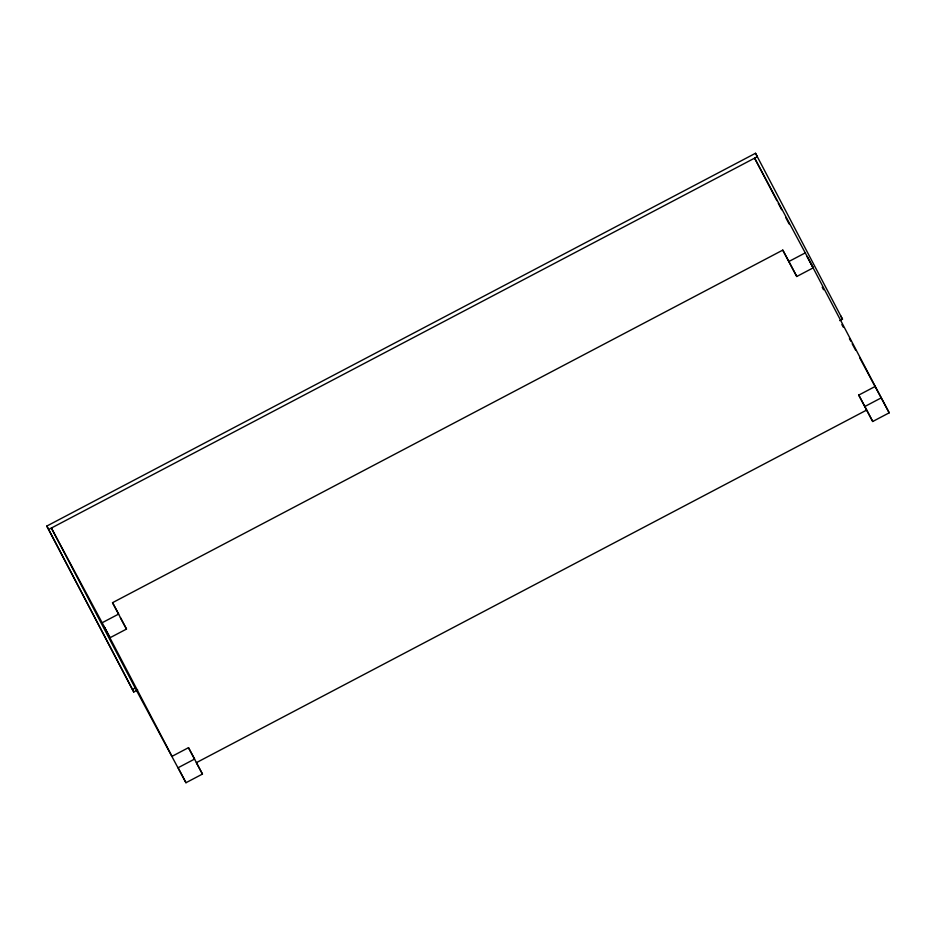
<?xml version="1.0" encoding="UTF-8"?>
<svg xmlns="http://www.w3.org/2000/svg" width="936" height="936" viewBox="0 0 936 936"><rect width="100%" height="100%" fill="white"/><g stroke="black" fill="none" stroke-linecap="round" stroke-linejoin="round"><path stroke-width="1.4" d="M46.8 526.067L755.516 153.27L757.353 156.686L48.637 529.483L46.8 526.067L133.766 691.985L137.639 689.937M188.487 747.677L202.457 774.06L185.971 782.73L178.121 767.731L194.594 759.061L188.487 747.677L172.013 756.346L103.908 626.348L110.015 637.744L126.489 629.074L112.531 602.679L782.788 250.111L796.758 276.494L813.244 267.825L754.603 158.125L776.915 200.714M185.971 782.73L135.194 688.03L51.375 528.044L102.153 622.744L118.638 614.074L112.531 602.679M788.896 261.495L805.381 252.825M132.456 689.481L135.194 688.03M839.732 320.627L842.482 319.176L755.516 153.27M858.757 395.097L875.242 386.428L881.338 397.823L889.2 412.823L872.715 421.492L858.757 395.097L872.715 421.492M864.864 406.493L881.338 397.823M866.607 410.097L196.349 762.676L202.457 774.06M840.645 315.76L842.482 319.176M813.244 267.825L807.136 256.441L875.242 386.428M841.862 324.535L843.231 327.097M849.42 338.633L850.801 341.195M852.169 343.758L855.609 350.169M859.728 357.856L889.2 412.823M796.758 276.494L782.788 250.111M120.393 617.678L126.489 629.074M778.261 203.287L781.642 209.746M785.702 217.48L789.083 223.938M822.206 287.153L823.551 289.739M102.153 622.744L110.015 637.744M48.637 529.483L133.766 691.985"/></g></svg>
